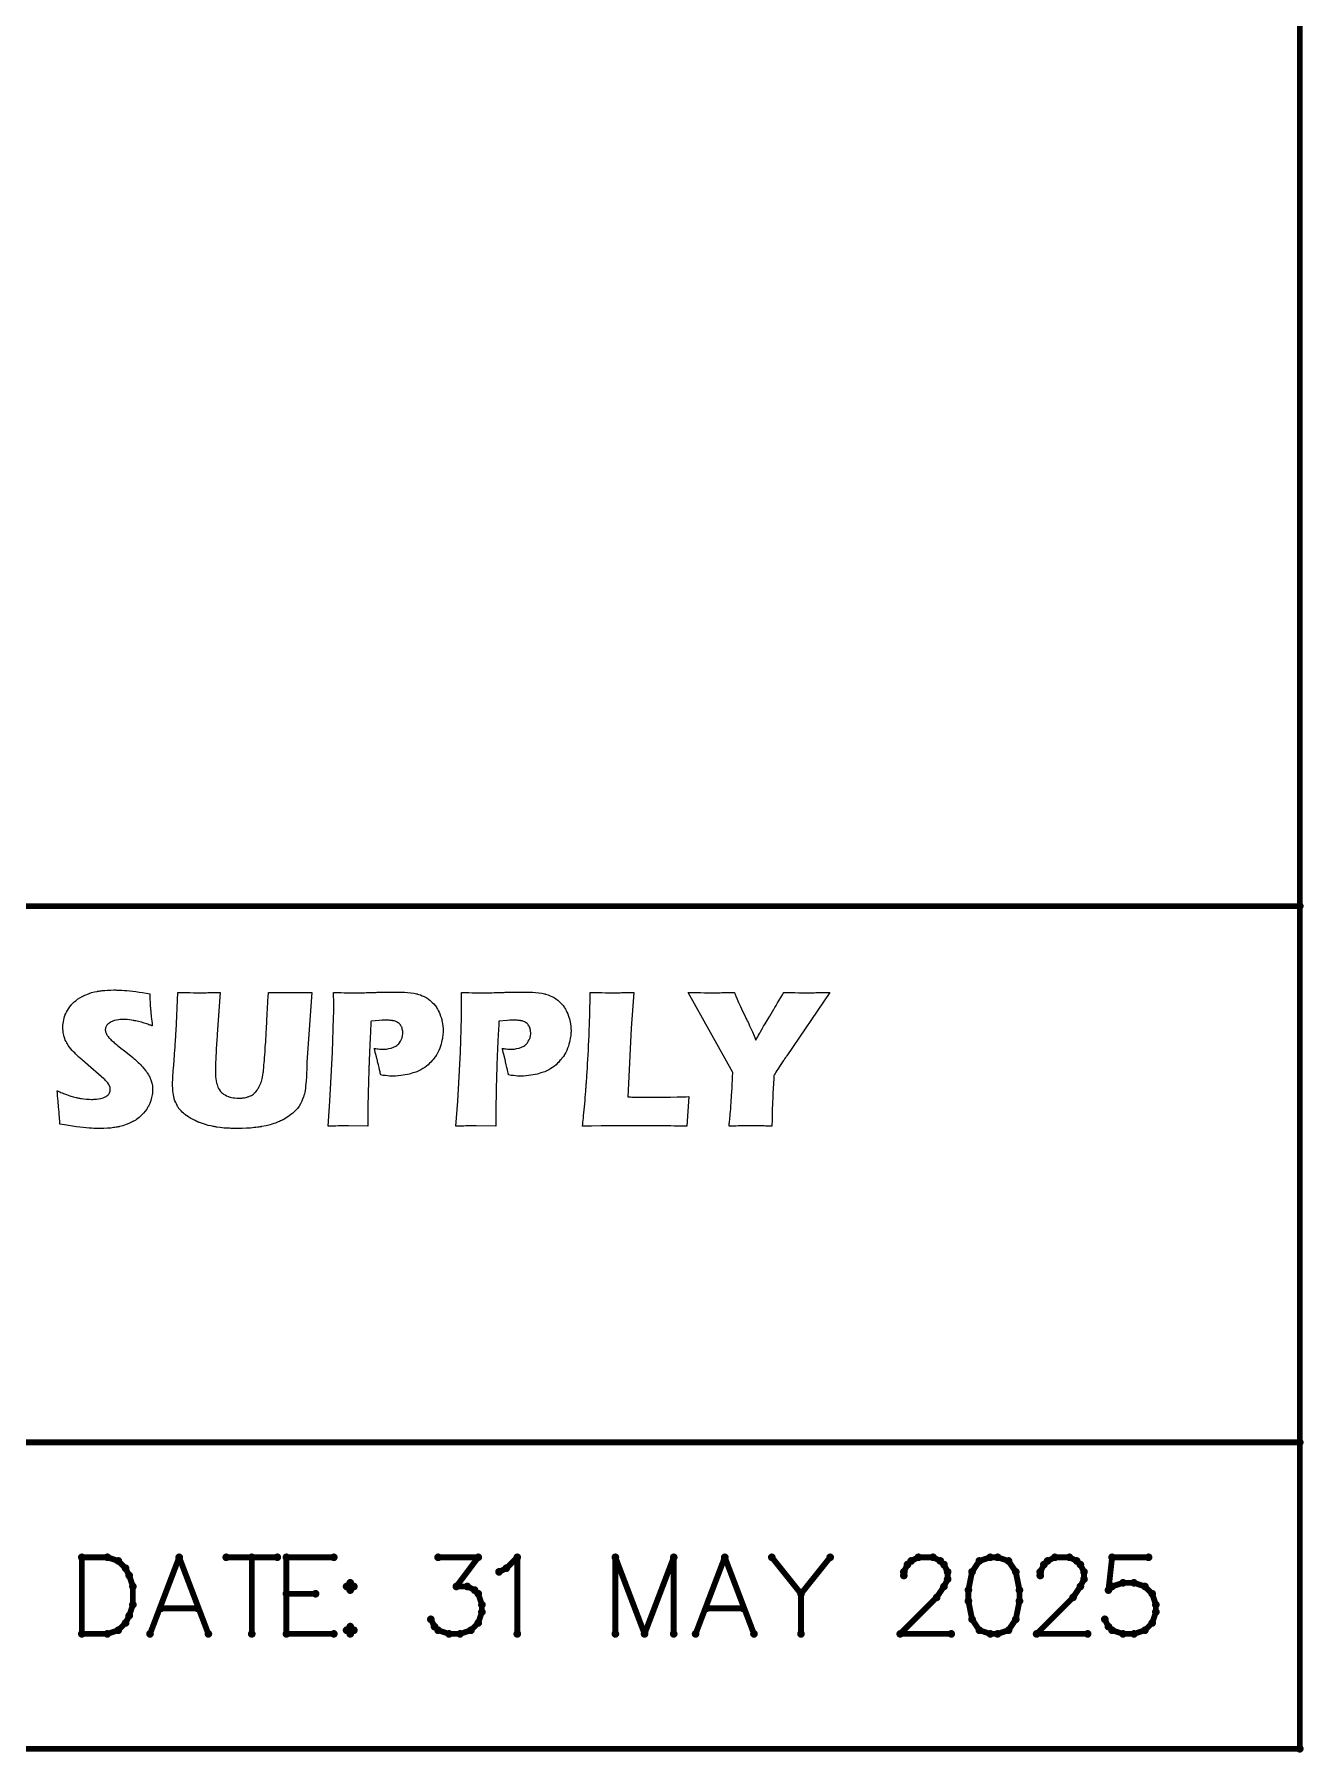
# Model space of a CAD drawing. Extents: x 0 to 200, y 0 to 200.
# Drawn here: x 183.48 to 200.05, y -0.05 to 22.38 of the extents above; entities that cross this region are included whole.
import ezdxf

# ---------------------------------------------------------------- set-up
doc = ezdxf.new("R2010")
doc.units = 0
doc.layers.get('0').update_dxf_attribs({"linetype": 'CONTINUOUS'})
doc.layers.add('gm2', color=1, linetype='CONTINUOUS')

# ---------------------------------------------------------------- blocks, each defined once
blk = doc.blocks.new('D10')
at = {"const_width": 0.05}
blk.add_lwpolyline([(-0.025, 0, 1), (0.025, 0, 1)], format="xyb", close=True, dxfattribs=at)

msp = doc.modelspace()

# ---------------------------------------------------------------- linework, layer by layer
at = {"layer": 'gm2', "color": 1, "const_width": 0.0762}
for points in [[(200.0004, 0), (200.0004, 200.0004)], [(150.0003, 11.000022), (200.0004, 11.000022)], [(200.0004, 4.000008), (150.0003, 4.000008)], [(184.100378, 2.499905), (184.100378, 1.500113)], [(184.433629, 2.499905), (184.100378, 2.499905)], [(184.576469, 2.452295), (184.433629, 2.499905)], [(184.671679, 2.357075), (184.576469, 2.452295)], [(185.371521, 2.499905), (184.99067, 1.500113)], [(185.752402, 1.500113), (185.371521, 2.499905)], [(185.985682, 2.499905), (186.652193, 2.499905)], [(186.318943, 2.499905), (186.318943, 1.500113)], [(186.771234, 2.499905), (186.771234, 1.500113)], [(186.771234, 2.499905), (187.390145, 2.499905)], [(189.275469, 2.499905), (188.751748, 2.499905)], [(188.989808, 2.119024), (189.275469, 2.499905)], [(189.642039, 2.357075), (189.78486, 2.499905)], [(189.78486, 2.499905), (189.78486, 1.500113)], [(191.065552, 1.500113), (191.065552, 2.499905)], [(191.065552, 2.499905), (191.446423, 1.500113)], [(191.446423, 1.500113), (191.827284, 2.499905)], [(191.827284, 2.499905), (191.827284, 1.500113)], [(192.112944, 1.500113), (192.493825, 2.499905)], [(192.493825, 2.499905), (192.874696, 1.500113)], [(193.488847, 2.023814), (193.107976, 2.499905)], [(193.869708, 2.499905), (193.488847, 2.023814)], [(194.87904, 2.404685), (194.92664, 2.452295)], [(194.92664, 2.452295), (195.02186, 2.499905)], [(195.02186, 2.499905), (195.21229, 2.499905)], [(195.21229, 2.499905), (195.307501, 2.452295)], [(195.307501, 2.452295), (195.355131, 2.404685)], [(195.816922, 2.452295), (195.721701, 2.309465)], [(195.959762, 2.499905), (195.816922, 2.452295)], [(196.054972, 2.499905), (195.959762, 2.499905)], [(196.197792, 2.452295), (196.054972, 2.499905)], [(196.293013, 2.309465), (196.197792, 2.452295)], [(196.659603, 2.404685), (196.707213, 2.452295)], [(196.707213, 2.452295), (196.802424, 2.499905)], [(196.802424, 2.499905), (196.992874, 2.499905)], [(196.992874, 2.499905), (197.088084, 2.452295)], [(197.088084, 2.452295), (197.135694, 2.404685)], [(197.502285, 2.071424), (197.549895, 2.499905)], [(197.549895, 2.499905), (198.025986, 2.499905)], [(184.719269, 2.261855), (184.671679, 2.357075)], [(184.7669, 2.119024), (184.719269, 2.261855)], [(189.546829, 2.309465), (189.642039, 2.357075)], [(194.83141, 2.309465), (194.87904, 2.404685)], [(194.83141, 2.261855), (194.83141, 2.309465)], [(195.355131, 2.404685), (195.402731, 2.309465)], [(195.402731, 2.214244), (195.355131, 2.119024)], [(195.402731, 2.309465), (195.402731, 2.214244)], [(195.721701, 2.309465), (195.674101, 2.071424)], [(196.340623, 2.071424), (196.293013, 2.309465)], [(196.611993, 2.309465), (196.659603, 2.404685)], [(196.611993, 2.261855), (196.611993, 2.309465)], [(197.135694, 2.404685), (197.183304, 2.309465)], [(197.183304, 2.214244), (197.135694, 2.119024)], [(197.183304, 2.309465), (197.183304, 2.214244)], [(184.7669, 1.880984), (184.7669, 2.119024)], [(187.152104, 2.023814), (186.771234, 2.023814)], [(187.604375, 2.166634), (187.556775, 2.119024)], [(187.556775, 2.119024), (187.604375, 2.071424)], [(187.652005, 2.119024), (187.604375, 2.166634)], [(187.604375, 2.071424), (187.652005, 2.119024)], [(189.132638, 2.119024), (188.989808, 2.119024)], [(189.227838, 2.071424), (189.132638, 2.119024)], [(189.275469, 2.023814), (189.227838, 2.071424)], [(189.323069, 1.880984), (189.275469, 2.023814)], [(193.488847, 2.023814), (193.488847, 1.500113)], [(195.355131, 2.119024), (195.259901, 1.976204)], [(195.674101, 2.071424), (195.674101, 1.928594)], [(196.340623, 1.928594), (196.340623, 2.071424)], [(197.135694, 2.119024), (197.040474, 1.976204)], [(197.549895, 2.119024), (197.502285, 2.071424)], [(197.692715, 2.166634), (197.549895, 2.119024)], [(197.835536, 2.166634), (197.692715, 2.166634)], [(197.978376, 2.119024), (197.835536, 2.166634)], [(198.073596, 2.023814), (197.978376, 2.119024)], [(198.121196, 1.880984), (198.073596, 2.023814)], [(184.719269, 1.738153), (184.7669, 1.880984)], [(185.13347, 1.833374), (185.609581, 1.833374)], [(189.275469, 1.642943), (189.323069, 1.785764)], [(189.323069, 1.785764), (189.323069, 1.880984)], [(192.731865, 1.833374), (192.255775, 1.833374)], [(195.259901, 1.976204), (194.78381, 1.500113)], [(195.674101, 1.928594), (195.721701, 1.690553)], [(196.293013, 1.690553), (196.340623, 1.928594)], [(197.040474, 1.976204), (196.564393, 1.500113)], [(198.073596, 1.642943), (198.121196, 1.785764)], [(198.121196, 1.785764), (198.121196, 1.880984)], [(184.433629, 1.500113), (184.576469, 1.547723)], [(184.576469, 1.547723), (184.671679, 1.642943)], [(184.671679, 1.642943), (184.719269, 1.738153)], [(187.604375, 1.595333), (187.556775, 1.547723)], [(187.556775, 1.547723), (187.604375, 1.500113)], [(187.652005, 1.547723), (187.604375, 1.595333)], [(187.604375, 1.500113), (187.652005, 1.547723)], [(188.704157, 1.595333), (188.656547, 1.690553)], [(188.751748, 1.547723), (188.704157, 1.595333)], [(188.751748, 1.547723), (188.894588, 1.500113)], [(189.037408, 1.500113), (189.180238, 1.547723)], [(189.180238, 1.547723), (189.275469, 1.642943)], [(195.721701, 1.690553), (195.816922, 1.547723)], [(195.816922, 1.547723), (195.959762, 1.500113)], [(196.054972, 1.500113), (196.197792, 1.547723)], [(196.197792, 1.547723), (196.293013, 1.690553)], [(197.502285, 1.595333), (197.454675, 1.690553)], [(197.549895, 1.547723), (197.502285, 1.595333)], [(197.549895, 1.547723), (197.692715, 1.500113)], [(197.835536, 1.500113), (197.978376, 1.547723)], [(197.978376, 1.547723), (198.073596, 1.642943)], [(184.100378, 1.500113), (184.433629, 1.500113)], [(186.771234, 1.500113), (187.390145, 1.500113)], [(188.894588, 1.500113), (189.037408, 1.500113)], [(194.78381, 1.500113), (195.450341, 1.500113)], [(195.959762, 1.500113), (196.054972, 1.500113)], [(196.564393, 1.500113), (197.230904, 1.500113)], [(197.692715, 1.500113), (197.835536, 1.500113)], [(0, 0), (200.0004, 0)]]:
    msp.add_lwpolyline(points, dxfattribs=at)
at = {"layer": 'gm2', "color": 1}
for points in [[(184.553579, 9.90355), (184.574379, 9.90355), (184.597969, 9.90216), (184.624319, 9.90077), (184.656189, 9.89939), (184.689489, 9.89661), (184.725539, 9.89245), (184.76438, 9.88829), (184.8046, 9.88413), (184.84758, 9.87858), (184.89334, 9.87165), (184.93912, 9.86333), (184.98627, 9.85501), (184.98627, 9.85362), (184.98627, 9.85085), (184.98627, 9.84669), (184.98627, 9.83975), (184.98766, 9.83282), (184.98766, 9.82311), (184.98903, 9.80092), (184.98903, 9.77596), (184.99044, 9.749609), (184.99321, 9.720479), (184.99459, 9.692749), (184.99459, 9.691359), (184.99459, 9.688589), (184.99459, 9.684429), (184.99598, 9.678879), (184.99598, 9.670559), (184.99736, 9.659459), (184.99875, 9.646979), (185.00014, 9.633109), (185.00153, 9.616469), (185.0029, 9.598439), (185.0057, 9.576249), (185.00707, 9.554059), (185.00985, 9.527709), (185.01262, 9.499979), (185.01677, 9.469469), (185.01957, 9.436179), (185.01818, 9.436179), (185.01401, 9.438949), (185.00846, 9.440339), (185.00014, 9.444499), (184.98903, 9.447279), (184.97657, 9.451439), (184.96408, 9.456979), (184.94883, 9.462529), (184.91555, 9.472239), (184.87947, 9.483329), (184.84204, 9.493039), (184.8046, 9.501359), (184.80321, 9.501359), (184.80043, 9.502749), (184.7949, 9.502749), (184.78795, 9.504139), (184.77964, 9.505519), (184.76992, 9.506909), (184.747729, 9.511069), (184.721379, 9.515229), (184.692259, 9.517999), (184.664519, 9.519389), (184.636779, 9.520779), (184.620149, 9.520779), (184.611819, 9.519389), (184.602119, 9.519389), (184.578539, 9.516619), (184.552189, 9.511069), (184.524449, 9.505519), (184.498099, 9.495819), (184.471739, 9.483329), (184.468979, 9.481949), (184.462059, 9.476399), (184.450949, 9.468079), (184.439849, 9.458369), (184.427369, 9.444499), (184.416279, 9.427859), (184.409349, 9.409829), (184.407959, 9.400119), (184.406569, 9.390419), (184.406569, 9.389029), (184.406569, 9.386249), (184.406569, 9.380709), (184.407959, 9.375159), (184.410719, 9.358519), (184.416279, 9.340489), (184.416279, 9.339099), (184.417669, 9.336329), (184.420439, 9.330779), (184.424589, 9.325229), (184.430149, 9.316909), (184.435699, 9.307199), (184.444019, 9.296109), (184.453719, 9.283629), (184.455109, 9.282239), (184.459259, 9.278079), (184.464819, 9.271149), (184.474539, 9.262829), (184.484239, 9.251729), (184.498099, 9.240638), (184.511969, 9.226768), (184.528609, 9.212898), (184.531389, 9.211508), (184.536949, 9.205968), (184.548019, 9.196258), (184.563299, 9.183778), (184.584089, 9.167128), (184.609039, 9.147718), (184.638169, 9.124138), (184.672859, 9.096408), (184.76438, 9.024288), (184.76577, 9.022898), (184.77131, 9.018738), (184.77964, 9.011808), (184.79073, 9.002098), (184.8046, 8.989618), (184.81984, 8.975748), (184.83649, 8.960488), (184.85312, 8.943848), (184.85592, 8.942468), (184.86145, 8.935528), (184.86979, 8.927208), (184.88086, 8.914728), (184.89334, 8.900858), (184.90722, 8.884218), (184.93496, 8.850928), (184.93634, 8.849548), (184.94051, 8.842608), (184.94744, 8.834288), (184.95436, 8.823198), (184.9627, 8.810718), (184.9724, 8.795458), (184.98072, 8.781588), (184.98766, 8.766338), (184.98903, 8.764948), (184.99044, 8.759398), (184.99459, 8.752468), (184.99875, 8.742757), (185.0029, 8.730277), (185.00707, 8.717797), (185.01538, 8.688667), (185.01538, 8.687287), (185.01677, 8.681737), (185.01818, 8.673417), (185.02094, 8.663707), (185.02233, 8.651227), (185.02372, 8.637357), (185.0251, 8.605457), (185.0251, 8.604077), (185.0251, 8.599917), (185.0251, 8.594367), (185.02372, 8.586047), (185.02372, 8.574947), (185.02233, 8.563857), (185.02094, 8.549987), (185.01818, 8.534727), (185.01123, 8.501447), (185.00153, 8.464007), (184.98766, 8.425167), (184.96962, 8.386337), (184.96962, 8.384957), (184.96686, 8.382177), (184.96408, 8.376637), (184.95992, 8.369697), (184.95436, 8.359987), (184.94744, 8.350287), (184.92942, 8.325317), (184.90722, 8.298967), (184.87947, 8.269847), (184.84897, 8.240716), (184.81292, 8.214366), (184.81153, 8.212986), (184.80877, 8.211596), (184.80321, 8.207436), (184.7949, 8.203276), (184.78656, 8.197726), (184.77547, 8.192186), (184.7616, 8.185246), (184.747729, 8.178316), (184.732489, 8.169996), (184.715839, 8.163056), (184.678389, 8.147806), (184.636779, 8.132546), (184.592409, 8.121456), (184.591019, 8.121456), (184.586859, 8.120066), (184.579929, 8.118676), (184.571609, 8.117296), (184.560499, 8.115906), (184.546629, 8.113136), (184.532759, 8.110356), (184.514739, 8.108976), (184.496719, 8.106196), (184.477299, 8.103426), (184.434309, 8.099266), (184.387169, 8.096486), (184.337219, 8.095106), (184.316429, 8.095106), (184.299789, 8.096486), (184.280369, 8.096486), (184.255409, 8.097876), (184.226278, 8.100646), (184.194388, 8.102036), (184.158328, 8.106196), (184.119498, 8.110356), (184.076498, 8.114516), (184.029348, 8.120066), (183.979428, 8.126996), (183.928098, 8.135326), (183.872638, 8.143646), (183.814398, 8.154736), (183.814398, 8.156126), (183.814398, 8.157506), (183.814398, 8.161666), (183.813008, 8.167216), (183.813008, 8.181086), (183.811618, 8.200506), (183.810228, 8.222696), (183.807448, 8.249046), (183.806058, 8.279557), (183.803298, 8.311447), (183.800528, 8.344737), (183.797748, 8.380797), (183.792188, 8.452907), (183.788038, 8.488967), (183.783878, 8.525027), (183.781118, 8.558307), (183.776948, 8.590207), (183.778318, 8.588817), (183.783878, 8.587427), (183.790818, 8.584657), (183.800528, 8.579107), (183.813008, 8.574947), (183.828268, 8.568017), (183.844898, 8.561077), (183.862928, 8.554147), (183.901748, 8.540277), (183.944748, 8.525027), (183.987748, 8.511157), (184.030728, 8.500057), (184.032118, 8.500057), (184.036288, 8.498677), (184.041828, 8.497287), (184.050138, 8.495897), (184.059858, 8.494517), (184.070958, 8.493127), (184.083438, 8.490357), (184.097308, 8.488967), (184.127828, 8.483417), (184.161108, 8.480647), (184.194388, 8.477867), (184.227658, 8.476487), (184.245698, 8.476487), (184.255409, 8.477867), (184.266499, 8.477867), (184.291459, 8.480647), (184.319199, 8.484807), (184.349699, 8.490357), (184.378829, 8.497287), (184.405189, 8.508377), (184.406569, 8.508377), (184.407959, 8.509767), (184.416279, 8.515317), (184.425979, 8.522247), (184.438469, 8.533347), (184.450949, 8.547217), (184.462059, 8.563857), (184.468979, 8.583267), (184.470369, 8.594367), (184.471739, 8.605457), (184.471739, 8.606847), (184.471739, 8.609617), (184.471739, 8.613777), (184.470369, 8.619327), (184.468979, 8.631807), (184.464819, 8.647067), (184.464819, 8.648457), (184.463429, 8.651227), (184.462059, 8.653997), (184.459259, 8.659547), (184.450949, 8.673417), (184.439849, 8.691447), (184.438469, 8.692827), (184.437079, 8.695607), (184.432929, 8.701157), (184.427369, 8.708087), (184.419059, 8.715017), (184.410719, 8.724727), (184.401019, 8.734437), (184.388539, 8.745527), (184.148618, 8.954948), (184.147238, 8.956328), (184.144458, 8.957718), (184.140288, 8.961878), (184.134748, 8.967428), (184.119498, 8.979908), (184.102848, 8.995168), (184.082048, 9.011808), (184.062638, 9.029838), (184.045988, 9.045088), (184.030728, 9.058958), (184.029348, 9.060348), (184.027958, 9.061728), (184.019638, 9.070058), (184.007158, 9.082538), (183.991918, 9.099178), (183.975248, 9.117208), (183.957228, 9.138008), (183.939208, 9.158808), (183.923948, 9.179618), (183.922568, 9.182388), (183.918398, 9.189318), (183.911468, 9.200418), (183.903158, 9.215668), (183.894818, 9.232318), (183.885118, 9.251729), (183.876798, 9.272529), (183.869878, 9.294719), (183.869878, 9.297499), (183.867078, 9.304429), (183.864318, 9.316909), (183.861548, 9.332169), (183.858768, 9.350199), (183.856008, 9.370999), (183.854598, 9.394579), (183.853208, 9.418149), (183.853208, 9.419539), (183.853208, 9.422309), (183.853208, 9.426469), (183.853208, 9.432019), (183.854598, 9.447279), (183.856008, 9.466689), (183.860158, 9.488879), (183.864318, 9.515229), (183.871248, 9.542969), (183.879568, 9.570699), (183.879568, 9.572089), (183.880948, 9.573479), (183.882338, 9.577639), (183.885118, 9.583189), (183.890668, 9.598439), (183.900378, 9.616469), (183.911468, 9.637269), (183.925338, 9.660849), (183.941968, 9.685809), (183.961398, 9.709389), (183.961398, 9.710779), (183.964178, 9.712159), (183.971098, 9.720479), (183.983588, 9.732959), (184.000228, 9.748219), (184.021028, 9.76486), (184.045988, 9.78428), (184.075118, 9.80369), (184.107008, 9.82172), (184.108398, 9.82172), (184.111178, 9.8245), (184.116718, 9.82588), (184.123658, 9.83004), (184.131978, 9.8342), (184.141698, 9.83836), (184.152768, 9.84253), (184.165258, 9.84807), (184.194388, 9.85917), (184.227658, 9.87026), (184.263739, 9.87997), (184.301169, 9.8869), (184.302559, 9.8869), (184.305329, 9.88829), (184.310889, 9.88829), (184.319199, 9.88968), (184.328909, 9.89106), (184.339999, 9.89245), (184.352499, 9.89384), (184.367739, 9.89661), (184.399649, 9.89939), (184.435699, 9.90216), (184.474539, 9.90355), (184.516129, 9.90493), (184.538319, 9.90493), (184.553579, 9.90355)], [(187.038794, 8.964658), (187.038794, 8.963268), (187.038794, 8.960488), (187.038794, 8.954948), (187.038794, 8.949398), (187.037404, 8.935528), (187.037404, 8.921658), (187.037404, 8.920278), (187.037404, 8.918888), (187.037404, 8.914728), (187.037404, 8.910568), (187.037404, 8.896698), (187.036014, 8.878668), (187.036014, 8.856478), (187.034634, 8.831518), (187.033254, 8.805168), (187.031864, 8.776048), (187.027704, 8.713637), (187.022144, 8.652617), (187.019384, 8.622107), (187.015224, 8.594367), (187.011074, 8.569407), (187.005514, 8.547217), (187.005514, 8.545827), (187.004124, 8.543057), (187.002744, 8.536117), (186.999964, 8.529187), (186.997204, 8.519477), (186.993034, 8.508377), (186.983334, 8.482037), (186.970844, 8.452907), (186.955594, 8.421007), (186.936184, 8.389117), (186.913974, 8.357217), (186.912594, 8.355827), (186.911214, 8.353057), (186.907054, 8.348897), (186.901494, 8.343347), (186.895954, 8.336417), (186.887624, 8.328097), (186.877924, 8.319767), (186.866834, 8.308677), (186.854344, 8.297587), (186.840474, 8.286487), (186.825214, 8.274007), (186.808584, 8.261527), (186.790554, 8.249046), (186.769754, 8.236556), (186.748943, 8.224076), (186.726763, 8.211596), (186.725383, 8.211596), (186.721213, 8.208826), (186.714273, 8.206046), (186.705953, 8.201886), (186.693473, 8.196346), (186.679603, 8.189406), (186.664363, 8.183856), (186.646323, 8.176926), (186.626903, 8.168606), (186.606103, 8.161666), (186.582523, 8.154736), (186.558953, 8.146416), (186.506243, 8.132546), (186.449393, 8.121456), (186.448003, 8.121456), (186.442453, 8.120066), (186.434133, 8.118676), (186.423043, 8.117296), (186.409173, 8.115906), (186.392543, 8.113136), (186.373113, 8.110356), (186.352313, 8.108976), (186.328723, 8.106196), (186.303783, 8.103426), (186.278813, 8.100646), (186.251073, 8.099266), (186.194202, 8.096486), (186.134572, 8.095106), (186.097132, 8.095106), (186.081872, 8.096486), (186.065242, 8.096486), (186.047202, 8.097876), (186.026402, 8.099266), (186.004222, 8.100646), (185.958452, 8.103426), (185.908532, 8.108976), (185.858592, 8.115906), (185.857212, 8.115906), (185.853052, 8.117296), (185.846102, 8.118676), (185.837792, 8.120066), (185.826692, 8.121456), (185.814212, 8.124226), (185.800342, 8.126996), (185.785082, 8.131156), (185.750422, 8.138096), (185.712991, 8.149186), (185.674141, 8.160286), (185.636711, 8.174156), (185.635301, 8.174156), (185.632541, 8.175536), (185.626991, 8.178316), (185.620061, 8.181086), (185.611741, 8.185246), (185.602021, 8.189406), (185.578451, 8.200506), (185.552101, 8.212986), (185.524371, 8.229626), (185.495241, 8.246266), (185.466111, 8.265687), (185.464731, 8.265687), (185.463341, 8.268457), (185.455021, 8.274007), (185.442541, 8.283717), (185.428671, 8.296197), (185.412041, 8.311447), (185.395391, 8.328097), (185.378761, 8.346117), (185.363481, 8.364147), (185.362091, 8.366927), (185.357941, 8.373857), (185.351021, 8.383567), (185.344071, 8.398817), (185.334371, 8.416847), (185.326051, 8.436267), (185.316331, 8.459847), (185.308021, 8.484807), (185.308021, 8.486197), (185.306631, 8.488967), (185.306631, 8.493127), (185.305241, 8.498677), (185.302461, 8.505607), (185.301071, 8.515317), (185.296921, 8.536117), (185.292761, 8.561077), (185.290001, 8.590207), (185.287221, 8.622107), (185.285831, 8.655387), (185.285831, 8.656777), (185.285831, 8.660937), (185.285831, 8.667867), (185.285831, 8.678967), (185.285831, 8.691447), (185.285831, 8.706697), (185.287221, 8.726117), (185.287221, 8.746917), (185.287221, 8.748307), (185.287221, 8.749697), (185.287221, 8.753858), (185.287221, 8.758018), (185.288591, 8.764948), (185.288591, 8.773268), (185.288591, 8.781588), (185.290001, 8.792688), (185.291391, 8.817648), (185.294151, 8.848158), (185.296921, 8.884218), (185.299701, 8.925818), (185.316331, 9.129688), (185.316331, 9.131078), (185.316331, 9.133848), (185.316331, 9.138008), (185.317741, 9.144938), (185.317741, 9.153268), (185.319111, 9.162968), (185.319111, 9.175458), (185.320501, 9.189318), (185.320501, 9.205968), (185.321891, 9.222608), (185.323281, 9.242018), (185.324671, 9.264209), (185.326051, 9.286399), (185.327431, 9.311369), (185.328821, 9.337719), (185.330201, 9.366839), (185.353781, 9.87165), (185.402321, 9.87165), (185.420351, 9.87026), (185.509111, 9.87026), (185.556261, 9.86888), (185.725451, 9.86888), (185.746271, 9.87026), (185.846102, 9.87026), (185.876622, 9.87165), (185.907122, 9.87165), (185.868312, 9.328009), (185.868312, 9.326619), (185.868312, 9.321069), (185.866922, 9.312749), (185.866922, 9.301659), (185.865532, 9.287789), (185.864142, 9.272529), (185.862752, 9.254499), (185.861362, 9.233698), (185.859972, 9.212898), (185.858592, 9.189318), (185.855822, 9.140778), (185.853052, 9.090858), (185.850272, 9.039538), (185.850272, 9.038158), (185.850272, 9.033998), (185.850272, 9.027058), (185.848902, 9.017358), (185.848902, 9.007648), (185.848902, 8.995168), (185.847512, 8.966038), (185.846102, 8.935528), (185.846102, 8.905018), (185.844732, 8.877278), (185.844732, 8.866188), (185.844732, 8.855088), (185.844732, 8.853708), (185.844732, 8.850928), (185.844732, 8.845388), (185.844732, 8.838448), (185.844732, 8.830128), (185.846102, 8.820418), (185.846102, 8.798228), (185.847512, 8.773268), (185.850272, 8.745527), (185.854432, 8.719177), (185.858592, 8.692827), (185.858592, 8.691447), (185.859972, 8.690057), (185.861362, 8.681737), (185.865532, 8.669257), (185.869692, 8.653997), (185.876622, 8.637357), (185.886332, 8.617947), (185.897432, 8.599917), (185.909922, 8.581887), (185.911292, 8.580497), (185.916842, 8.574947), (185.925162, 8.566627), (185.936252, 8.556917), (185.951512, 8.545827), (185.969552, 8.534727), (185.988962, 8.523637), (186.012532, 8.513927), (186.013922, 8.513927), (186.015312, 8.512547), (186.023622, 8.511157), (186.037492, 8.506997), (186.054142, 8.502837), (186.074942, 8.498677), (186.098512, 8.495897), (186.123482, 8.493127), (186.149832, 8.491737), (186.160922, 8.491737), (186.172022, 8.493127), (186.187272, 8.494517), (186.203922, 8.495897), (186.223332, 8.498677), (186.244142, 8.502837), (186.263553, 8.508377), (186.264943, 8.508377), (186.270503, 8.511157), (186.278813, 8.513927), (186.289913, 8.518087), (186.301003, 8.523637), (186.313483, 8.529187), (186.339833, 8.545827), (186.341213, 8.547217), (186.345373, 8.549987), (186.349543, 8.554147), (186.356463, 8.561077), (186.364803, 8.568017), (186.373113, 8.577727), (186.389743, 8.598527), (186.391153, 8.599917), (186.393913, 8.605457), (186.399463, 8.613777), (186.406413, 8.623487), (186.413333, 8.637357), (186.421653, 8.652617), (186.429973, 8.670647), (186.436913, 8.690057), (186.438303, 8.692827), (186.441073, 8.699767), (186.443843, 8.710857), (186.449393, 8.726117), (186.453563, 8.745527), (186.459093, 8.769108), (186.464633, 8.795458), (186.468803, 8.824578), (186.468803, 8.825968), (186.468803, 8.828748), (186.470193, 8.834288), (186.471583, 8.842608), (186.471583, 8.852318), (186.472973, 8.866188), (186.474353, 8.882828), (186.477123, 8.903628), (186.478503, 8.927208), (186.481283, 8.953558), (186.484063, 8.985458), (186.486843, 9.020128), (186.489613, 9.058958), (186.492373, 9.103338), (186.495153, 9.151878), (186.499323, 9.204578), (186.499323, 9.205968), (186.499323, 9.207348), (186.500713, 9.215668), (186.500713, 9.229538), (186.502093, 9.247568), (186.503473, 9.269759), (186.504863, 9.296109), (186.506243, 9.325229), (186.509023, 9.357129), (186.510413, 9.391799), (186.513193, 9.429249), (186.514583, 9.466689), (186.517343, 9.506909), (186.521503, 9.587349), (186.524283, 9.667779), (186.524283, 9.670559), (186.524283, 9.676099), (186.525653, 9.687199), (186.525653, 9.699679), (186.527063, 9.714939), (186.527063, 9.732959), (186.529823, 9.77041), (186.531213, 9.80785), (186.532603, 9.8245), (186.533993, 9.83975), (186.535373, 9.85223), (186.536763, 9.86333), (186.538153, 9.86888), (186.539523, 9.87165), (187.102594, 9.87165), (187.038794, 8.964658)], [(188.274467, 9.8772), (188.292507, 9.8772), (188.311917, 9.87581), (188.353527, 9.87304), (188.396507, 9.86888), (188.435347, 9.86333), (188.453377, 9.86055), (188.470017, 9.85639), (188.471397, 9.85639), (188.474177, 9.85501), (188.478347, 9.85362), (188.483887, 9.85223), (188.500527, 9.84669), (188.519957, 9.83975), (188.543527, 9.83004), (188.568497, 9.81895), (188.594847, 9.80508), (188.619797, 9.78844), (188.621177, 9.78844), (188.622567, 9.78705), (188.630897, 9.78012), (188.643387, 9.77041), (188.658627, 9.75793), (188.675277, 9.741289), (188.694687, 9.723259), (188.712717, 9.702449), (188.729347, 9.678879), (188.730757, 9.676099), (188.736297, 9.667779), (188.744627, 9.655299), (188.754328, 9.637269), (188.764038, 9.616469), (188.775128, 9.592889), (188.784828, 9.565159), (188.794538, 9.536029), (188.794538, 9.534649), (188.795928, 9.531869), (188.797318, 9.527709), (188.798698, 9.522169), (188.800088, 9.515229), (188.801478, 9.506909), (188.805648, 9.486109), (188.809798, 9.461139), (188.813958, 9.434789), (188.815348, 9.404279), (188.816728, 9.373769), (188.816728, 9.372389), (188.816728, 9.366839), (188.816728, 9.357129), (188.815348, 9.344649), (188.813958, 9.329389), (188.812568, 9.312749), (188.809798, 9.291949), (188.807038, 9.271149), (188.801478, 9.247568), (188.795928, 9.222608), (188.790368, 9.196258), (188.782058, 9.169908), (188.772348, 9.143558), (188.761258, 9.115818), (188.748777, 9.088078), (188.733517, 9.061728), (188.732147, 9.060348), (188.729347, 9.056188), (188.725197, 9.047868), (188.718277, 9.038158), (188.709937, 9.027058), (188.698847, 9.013188), (188.686367, 8.997938), (188.672497, 8.982678), (188.657257, 8.964658), (188.639217, 8.948008), (188.621177, 8.929978), (188.598997, 8.911958), (188.576807, 8.895308), (188.553237, 8.878668), (188.526877, 8.863418), (188.499137, 8.849548), (188.497757, 8.848158), (188.492217, 8.846768), (188.483887, 8.842608), (188.472807, 8.838448), (188.458937, 8.832908), (188.442287, 8.827358), (188.422867, 8.821808), (188.400677, 8.814878), (188.377097, 8.807938), (188.350767, 8.802398), (188.323027, 8.796848), (188.293877, 8.791298), (188.263377, 8.787138), (188.230096, 8.782978), (188.196816, 8.781588), (188.162136, 8.780208), (188.149656, 8.780208), (188.135786, 8.781588), (188.116376, 8.781588), (188.092796, 8.784368), (188.065076, 8.787138), (188.035926, 8.789908), (188.002646, 8.795458), (188.002646, 8.798228), (187.999876, 8.806558), (187.997106, 8.820418), (187.992946, 8.838448), (187.987386, 8.863418), (187.980466, 8.892538), (187.972146, 8.928598), (187.962446, 8.968818), (187.962446, 8.970198), (187.961036, 8.974358), (187.959666, 8.979908), (187.958276, 8.988228), (187.955496, 8.997938), (187.952726, 9.009028), (187.947166, 9.033998), (187.938856, 9.061728), (187.931926, 9.090858), (187.924996, 9.118588), (187.920836, 9.131078), (187.918056, 9.142168), (187.920836, 9.142168), (187.927756, 9.140778), (187.938856, 9.139398), (187.954116, 9.136618), (187.970756, 9.135238), (187.990186, 9.132458), (188.012366, 9.131078), (188.047036, 9.131078), (188.055356, 9.132458), (188.066446, 9.132458), (188.078926, 9.133848), (188.106666, 9.139398), (188.138556, 9.146328), (188.170466, 9.157428), (188.200986, 9.172678), (188.214836, 9.180998), (188.227316, 9.192098), (188.228706, 9.193478), (188.230096, 9.194868), (188.237026, 9.203188), (188.248136, 9.217058), (188.259207, 9.235088), (188.270317, 9.255889), (188.281417, 9.282239), (188.288337, 9.311369), (188.291117, 9.326619), (188.291117, 9.343259), (188.291117, 9.344649), (188.291117, 9.350199), (188.289727, 9.358519), (188.289727, 9.369609), (188.286957, 9.380709), (188.284187, 9.393189), (188.281417, 9.407059), (188.275877, 9.419539), (188.275877, 9.420929), (188.273087, 9.425089), (188.270317, 9.432019), (188.264767, 9.438949), (188.259207, 9.448659), (188.250897, 9.456979), (188.242576, 9.466689), (188.231486, 9.475009), (188.230096, 9.476399), (188.225936, 9.479169), (188.220396, 9.481949), (188.212066, 9.487489), (188.200986, 9.491649), (188.189876, 9.497199), (188.177396, 9.501359), (188.163526, 9.504139), (188.162136, 9.504139), (188.156596, 9.505519), (188.149656, 9.506909), (188.138556, 9.508299), (188.126096, 9.508299), (188.112226, 9.509679), (188.095576, 9.511069), (188.035926, 9.511069), (188.019296, 9.509679), (187.983236, 9.508299), (187.876456, 9.499979), (187.876456, 9.497199), (187.875066, 9.488879), (187.875066, 9.475009), (187.873686, 9.456979), (187.872296, 9.433409), (187.870906, 9.405669), (187.868126, 9.373769), (187.866736, 9.339099), (187.863966, 9.300269), (187.862586, 9.257279), (187.859816, 9.212898), (187.858426, 9.164358), (187.855646, 9.114428), (187.854276, 9.061728), (187.851476, 9.007648), (187.850106, 8.952168), (187.850106, 8.950788), (187.850106, 8.946628), (187.850106, 8.938308), (187.850106, 8.928598), (187.848716, 8.916118), (187.848716, 8.900858), (187.848716, 8.884218), (187.847326, 8.864798), (187.847326, 8.843998), (187.845946, 8.821808), (187.845946, 8.798228), (187.844556, 8.773268), (187.843166, 8.719177), (187.841776, 8.663707), (187.840406, 8.606847), (187.838996, 8.549987), (187.837606, 8.494517), (187.836236, 8.443197), (187.836236, 8.418237), (187.834846, 8.394657), (187.834846, 8.373857), (187.834846, 8.353057), (187.833456, 8.335027), (187.833456, 8.318387), (187.833456, 8.304517), (187.833456, 8.293417), (187.833456, 8.128386), (187.579655, 8.129776), (187.445135, 8.129776), (187.417395, 8.128386), (187.314785, 8.128386), (187.339745, 8.454297), (187.373025, 9.093628), (187.386895, 9.545739), (187.386895, 9.547129), (187.386895, 9.548509), (187.386895, 9.552679), (187.386895, 9.558219), (187.386895, 9.572089), (187.388285, 9.591509), (187.388285, 9.613699), (187.388285, 9.637269), (187.388285, 9.663619), (187.388285, 9.691359), (187.388285, 9.694129), (187.388285, 9.702449), (187.388285, 9.707999), (187.388285, 9.714939), (187.388285, 9.724639), (187.388285, 9.734349), (187.388285, 9.745449), (187.388285, 9.75931), (187.388285, 9.77457), (187.388285, 9.78983), (187.386895, 9.80785), (187.386895, 9.82727), (187.386895, 9.84946), (187.386895, 9.87165), (187.414635, 9.87165), (187.428505, 9.87026), (187.483975, 9.87026), (187.526975, 9.86888), (187.571345, 9.86888), (187.615735, 9.86749), (187.711415, 9.86749), (187.728055, 9.86888), (187.789076, 9.86888), (187.812666, 9.87026), (187.837606, 9.87026), (187.865346, 9.87165), (187.895866, 9.87165), (187.926366, 9.87304), (187.943016, 9.87304), (187.955496, 9.87442), (187.987386, 9.87442), (188.006816, 9.87581), (188.027616, 9.87581), (188.073386, 9.8772), (188.121926, 9.8772), (188.170466, 9.87858), (188.259207, 9.87858), (188.274467, 9.8772)], [(189.94423, 9.8772), (189.96226, 9.8772), (189.98167, 9.87581), (190.02328, 9.87304), (190.06628, 9.86888), (190.10512, 9.86333), (190.12314, 9.86055), (190.13978, 9.85639), (190.14117, 9.85639), (190.14393, 9.85501), (190.1481, 9.85362), (190.15365, 9.85223), (190.17029, 9.84669), (190.1897, 9.83975), (190.21329, 9.83004), (190.23823, 9.81895), (190.264591, 9.80508), (190.289561, 9.78844), (190.290941, 9.78844), (190.292331, 9.78705), (190.300641, 9.78012), (190.313121, 9.77041), (190.328381, 9.75793), (190.345031, 9.741289), (190.364451, 9.723259), (190.382481, 9.702449), (190.399121, 9.678879), (190.400501, 9.676099), (190.406051, 9.667779), (190.414371, 9.655299), (190.424091, 9.637269), (190.433791, 9.616469), (190.444881, 9.592889), (190.454591, 9.565159), (190.464291, 9.536029), (190.464291, 9.534649), (190.465701, 9.531869), (190.467071, 9.527709), (190.468461, 9.522169), (190.469851, 9.515229), (190.471241, 9.506909), (190.475391, 9.486109), (190.479551, 9.461139), (190.483721, 9.434789), (190.485111, 9.404279), (190.486491, 9.373769), (190.486491, 9.372389), (190.486491, 9.366839), (190.486491, 9.357129), (190.485111, 9.344649), (190.483721, 9.329389), (190.482331, 9.312749), (190.479551, 9.291949), (190.476771, 9.271149), (190.471241, 9.247568), (190.465701, 9.222608), (190.460141, 9.196258), (190.451831, 9.169908), (190.442111, 9.143558), (190.431011, 9.115818), (190.418531, 9.088078), (190.403271, 9.061728), (190.401881, 9.060348), (190.399121, 9.056188), (190.394961, 9.047868), (190.388011, 9.038158), (190.379701, 9.027058), (190.368611, 9.013188), (190.356121, 8.997938), (190.342251, 8.982678), (190.326991, 8.964658), (190.308971, 8.948008), (190.290941, 8.929978), (190.268751, 8.911958), (190.24657, 8.895308), (190.22299, 8.878668), (190.19664, 8.863418), (190.1689, 8.849548), (190.16752, 8.848158), (190.16197, 8.846768), (190.15365, 8.842608), (190.14255, 8.838448), (190.12868, 8.832908), (190.11204, 8.827358), (190.09263, 8.821808), (190.07043, 8.814878), (190.04686, 8.807938), (190.02051, 8.802398), (189.99277, 8.796848), (189.96365, 8.791298), (189.93313, 8.787138), (189.89986, 8.782978), (189.86658, 8.781588), (189.83189, 8.780208), (189.81943, 8.780208), (189.80556, 8.781588), (189.78613, 8.781588), (189.76256, 8.784368), (189.734819, 8.787138), (189.705699, 8.789908), (189.672409, 8.795458), (189.672409, 8.798228), (189.669649, 8.806558), (189.666869, 8.820418), (189.662699, 8.838448), (189.657159, 8.863418), (189.650219, 8.892538), (189.641909, 8.928598), (189.632199, 8.968818), (189.632199, 8.970198), (189.630809, 8.974358), (189.629419, 8.979908), (189.628039, 8.988228), (189.625259, 8.997938), (189.622499, 9.009028), (189.616939, 9.033998), (189.608629, 9.061728), (189.601679, 9.090858), (189.594759, 9.118588), (189.590589, 9.131078), (189.587809, 9.142168), (189.590589, 9.142168), (189.597519, 9.140778), (189.608629, 9.139398), (189.623869, 9.136618), (189.640519, 9.135238), (189.659929, 9.132458), (189.682129, 9.131078), (189.716799, 9.131078), (189.725109, 9.132458), (189.736199, 9.132458), (189.748689, 9.133848), (189.77643, 9.139398), (189.80832, 9.146328), (189.84022, 9.157428), (189.87073, 9.172678), (189.8846, 9.180998), (189.89708, 9.192098), (189.89847, 9.193478), (189.89986, 9.194868), (189.90678, 9.203188), (189.91788, 9.217058), (189.92898, 9.235088), (189.94008, 9.255889), (189.95117, 9.282239), (189.9581, 9.311369), (189.96087, 9.326619), (189.96087, 9.343259), (189.96087, 9.344649), (189.96087, 9.350199), (189.95949, 9.358519), (189.95949, 9.369609), (189.95672, 9.380709), (189.95395, 9.393189), (189.95117, 9.407059), (189.94562, 9.419539), (189.94562, 9.420929), (189.94285, 9.425089), (189.94008, 9.432019), (189.93452, 9.438949), (189.92898, 9.448659), (189.92065, 9.456979), (189.91234, 9.466689), (189.90124, 9.475009), (189.89986, 9.476399), (189.89569, 9.479169), (189.89015, 9.481949), (189.88183, 9.487489), (189.87073, 9.491649), (189.85963, 9.497199), (189.84717, 9.501359), (189.8333, 9.504139), (189.83189, 9.504139), (189.82635, 9.505519), (189.81943, 9.506909), (189.80832, 9.508299), (189.79584, 9.508299), (189.78197, 9.509679), (189.76533, 9.511069), (189.705699, 9.511069), (189.689049, 9.509679), (189.652999, 9.508299), (189.546219, 9.499979), (189.546219, 9.497199), (189.544809, 9.488879), (189.544809, 9.475009), (189.543439, 9.456979), (189.542049, 9.433409), (189.540659, 9.405669), (189.537889, 9.373769), (189.536499, 9.339099), (189.533739, 9.300269), (189.532349, 9.257279), (189.529569, 9.212898), (189.528179, 9.164358), (189.525399, 9.114428), (189.524019, 9.061728), (189.521249, 9.007648), (189.519869, 8.952168), (189.519869, 8.950788), (189.519869, 8.946628), (189.519869, 8.938308), (189.519869, 8.928598), (189.518479, 8.916118), (189.518479, 8.900858), (189.518479, 8.884218), (189.517089, 8.864798), (189.517089, 8.843998), (189.515699, 8.821808), (189.515699, 8.798228), (189.514309, 8.773268), (189.512919, 8.719177), (189.511529, 8.663707), (189.510149, 8.606847), (189.508769, 8.549987), (189.507379, 8.494517), (189.505999, 8.443197), (189.505999, 8.418237), (189.504609, 8.394657), (189.504609, 8.373857), (189.504609, 8.353057), (189.503219, 8.335027), (189.503219, 8.318387), (189.503219, 8.304517), (189.503219, 8.293417), (189.503219, 8.128386), (189.249428, 8.129776), (189.114898, 8.129776), (189.087168, 8.128386), (188.984538, 8.128386), (189.009498, 8.454297), (189.042778, 9.093628), (189.056648, 9.545739), (189.056648, 9.547129), (189.056648, 9.548509), (189.056648, 9.552679), (189.056648, 9.558219), (189.056648, 9.572089), (189.058038, 9.591509), (189.058038, 9.613699), (189.058038, 9.637269), (189.058038, 9.663619), (189.058038, 9.691359), (189.058038, 9.694129), (189.058038, 9.702449), (189.058038, 9.707999), (189.058038, 9.714939), (189.058038, 9.724639), (189.058038, 9.734349), (189.058038, 9.745449), (189.058038, 9.75931), (189.058038, 9.77457), (189.058038, 9.78983), (189.056648, 9.80785), (189.056648, 9.82727), (189.056648, 9.84946), (189.056648, 9.87165), (189.084388, 9.87165), (189.098268, 9.87026), (189.153748, 9.87026), (189.196728, 9.86888), (189.241098, 9.86888), (189.285489, 9.86749), (189.381179, 9.86749), (189.397829, 9.86888), (189.458849, 9.86888), (189.482419, 9.87026), (189.507379, 9.87026), (189.535119, 9.87165), (189.565629, 9.87165), (189.596139, 9.87304), (189.612779, 9.87304), (189.625259, 9.87442), (189.657159, 9.87442), (189.676569, 9.87581), (189.697389, 9.87581), (189.743149, 9.8772), (189.79169, 9.8772), (189.84022, 9.87858), (189.92898, 9.87858), (189.94423, 9.8772)], [(191.272833, 9.408439), (191.235382, 8.685897), (191.229832, 8.508377), (191.264513, 8.508377), (191.282533, 8.506997), (191.347723, 8.506997), (191.396253, 8.505607), (191.443403, 8.505607), (191.464223, 8.504217), (191.630633, 8.504217), (191.666693, 8.505607), (191.787344, 8.505607), (191.871954, 8.508377), (191.913564, 8.508377), (191.952384, 8.509767), (191.989824, 8.511157), (192.024494, 8.512547), (191.996764, 8.128386), (191.834504, 8.128386), (191.790114, 8.129776), (190.878972, 8.129776), (190.755542, 8.128386), (190.636271, 8.128386), (190.636271, 8.129776), (190.636271, 8.132546), (190.637651, 8.136706), (190.637651, 8.142256), (190.639041, 8.149186), (190.639041, 8.157506), (190.641811, 8.178316), (190.644591, 8.204666), (190.647351, 8.233786), (190.650151, 8.267067), (190.654301, 8.303127), (190.657071, 8.340577), (190.661221, 8.380797), (190.669551, 8.462617), (190.672331, 8.502837), (190.676501, 8.543057), (190.679261, 8.581887), (190.682041, 8.619327), (190.682041, 8.620717), (190.682041, 8.623487), (190.683421, 8.627647), (190.683421, 8.634587), (190.683421, 8.642907), (190.684811, 8.653997), (190.684811, 8.665097), (190.686191, 8.678967), (190.687571, 8.694217), (190.688961, 8.710857), (190.690351, 8.728887), (190.691741, 8.746917), (190.694521, 8.789908), (190.697291, 8.835678), (190.700061, 8.886988), (190.702831, 8.941078), (190.707001, 8.997938), (190.709781, 9.057568), (190.713931, 9.118588), (190.716701, 9.182388), (190.722241, 9.309979), (190.722241, 9.311369), (190.722241, 9.314139), (190.722241, 9.318299), (190.722241, 9.325229), (190.723651, 9.333549), (190.723651, 9.343259), (190.723651, 9.354359), (190.725041, 9.366839), (190.725041, 9.395959), (190.726411, 9.430629), (190.727801, 9.468079), (190.729191, 9.508299), (190.730571, 9.552679), (190.731961, 9.597049), (190.733351, 9.691359), (190.734721, 9.738509), (190.736111, 9.78428), (190.736111, 9.82866), (190.736111, 9.87165), (190.780502, 9.87165), (190.798542, 9.87026), (190.887302, 9.87026), (190.938602, 9.86888), (191.127212, 9.86888), (191.146622, 9.87026), (191.245092, 9.87026), (191.274213, 9.87165), (191.304723, 9.87165), (191.272833, 9.408439)], [(193.301777, 9.045088), (193.300387, 9.042318), (193.294847, 9.033998), (193.286517, 9.022898), (193.275427, 9.006258), (193.262947, 8.988228), (193.249076, 8.966038), (193.233826, 8.943848), (193.218576, 8.920278), (193.188056, 8.873118), (193.174186, 8.852318), (193.161706, 8.831518), (193.150606, 8.814878), (193.142296, 8.801008), (193.136736, 8.791298), (193.135346, 8.787138), (193.133976, 8.773268), (193.133976, 8.760788), (193.132586, 8.748307), (193.122886, 8.554147), (193.122886, 8.551377), (193.122886, 8.545827), (193.121476, 8.534727), (193.121476, 8.520867), (193.120106, 8.501447), (193.120106, 8.480647), (193.118716, 8.455687), (193.117326, 8.427947), (193.115936, 8.397437), (193.114556, 8.365537), (193.113166, 8.329477), (193.111786, 8.292037), (193.111786, 8.253207), (193.110406, 8.212986), (193.107626, 8.128386), (193.027176, 8.128386), (193.006386, 8.129776), (192.669375, 8.129776), (192.643025, 8.128386), (192.550115, 8.128386), (192.550115, 8.129776), (192.550115, 8.133936), (192.551505, 8.139486), (192.552895, 8.147806), (192.552895, 8.160286), (192.555655, 8.174156), (192.557045, 8.190796), (192.558425, 8.210206), (192.561205, 8.233786), (192.562595, 8.258747), (192.565375, 8.287877), (192.568145, 8.319767), (192.570915, 8.354447), (192.573685, 8.393277), (192.576465, 8.434877), (192.579245, 8.479257), (192.579245, 8.480647), (192.579245, 8.482037), (192.580635, 8.490357), (192.580635, 8.502837), (192.582005, 8.519477), (192.583395, 8.540277), (192.584785, 8.563857), (192.586165, 8.588817), (192.588945, 8.616557), (192.591705, 8.673417), (192.594505, 8.731667), (192.595875, 8.759398), (192.595875, 8.785748), (192.597265, 8.809328), (192.597265, 8.830128), (192.014784, 9.87165), (192.063324, 9.87165), (192.081344, 9.87026), (192.177054, 9.87026), (192.229754, 9.86888), (192.433615, 9.86888), (192.454415, 9.87026), (192.558425, 9.87026), (192.619445, 9.87165), (192.619445, 9.87026), (192.622225, 9.8661), (192.625005, 9.85917), (192.629165, 9.84946), (192.634705, 9.83698), (192.640265, 9.82172), (192.647185, 9.80508), (192.655525, 9.78566), (192.665215, 9.76486), (192.674935, 9.741289), (192.687415, 9.716319), (192.698505, 9.688589), (192.712375, 9.660849), (192.726245, 9.630339), (192.741485, 9.599829), (192.756746, 9.566539), (192.758136, 9.565159), (192.760916, 9.558219), (192.765076, 9.549899), (192.770616, 9.537419), (192.778946, 9.522169), (192.787266, 9.504139), (192.796976, 9.483329), (192.806676, 9.461139), (192.817766, 9.437569), (192.830246, 9.412599), (192.853826, 9.359899), (192.876016, 9.304429), (192.898216, 9.251729), (192.898216, 9.253119), (192.899606, 9.254499), (192.905136, 9.262829), (192.912086, 9.276689), (192.923176, 9.294719), (192.935656, 9.315529), (192.949526, 9.340489), (192.966156, 9.368229), (192.982806, 9.398739), (193.000826, 9.430629), (193.020256, 9.463919), (193.059086, 9.530489), (193.079886, 9.563769), (193.097916, 9.595669), (193.117326, 9.626179), (193.133976, 9.653909), (193.135346, 9.655299), (193.138146, 9.660849), (193.142296, 9.667779), (193.149216, 9.677489), (193.156166, 9.689969), (193.164476, 9.703839), (193.174186, 9.719099), (193.183906, 9.735739), (193.204706, 9.7718), (193.226886, 9.80785), (193.246316, 9.84114), (193.254627, 9.85778), (193.262947, 9.87165), (193.304557, 9.87165), (193.322587, 9.87026), (193.409967, 9.87026), (193.462657, 9.86888), (193.659577, 9.86888), (193.680377, 9.87026), (193.791338, 9.87026), (193.826008, 9.87165), (193.863458, 9.87165), (193.301777, 9.045088)]]:
    msp.add_lwpolyline(points, dxfattribs=at)

# ---------------------------------------------------------------- block references
at = {"layer": 'gm2'}
for p in [(200.0004, 11.000022), (200.0004, 4.000008), (184.100378, 2.499905), (184.100378, 2.499905), (184.433629, 2.499905), (184.576469, 2.452295), (185.371521, 2.499905), (185.371521, 2.499905), (185.985682, 2.499905), (186.318943, 2.499905), (186.652193, 2.499905), (186.771234, 2.499905), (186.771234, 2.499905), (187.390145, 2.499905), (188.751748, 2.499905), (189.275469, 2.499905), (189.78486, 2.499905), (191.065552, 2.499905), (191.827284, 2.499905), (192.493825, 2.499905), (193.107976, 2.499905), (193.869708, 2.499905), (194.92664, 2.452295), (195.02186, 2.499905), (195.21229, 2.499905), (195.307501, 2.452295), (195.816922, 2.452295), (195.959762, 2.499905), (196.054972, 2.499905), (196.197792, 2.452295), (196.707213, 2.452295), (196.802424, 2.499905), (196.992874, 2.499905), (197.088084, 2.452295), (197.088084, 2.452295), (197.549895, 2.499905), (198.025986, 2.499905), (184.671679, 2.357075), (184.719269, 2.261855), (189.546829, 2.309465), (189.642039, 2.357075), (194.83141, 2.309465), (194.83141, 2.261855), (194.87904, 2.404685), (195.355131, 2.404685), (195.402731, 2.309465), (195.402731, 2.214244), (195.721701, 2.309465), (196.293013, 2.309465), (196.611993, 2.309465), (196.611993, 2.261855), (196.659603, 2.404685), (197.135694, 2.404685), (197.183304, 2.309465), (197.183304, 2.214244), (184.7669, 2.119024), (186.771234, 2.023814), (187.152104, 2.023814), (187.556775, 2.119024), (187.556775, 2.119024), (187.604375, 2.166634), (187.604375, 2.071424), (187.652005, 2.119024), (188.989808, 2.119024), (189.132638, 2.119024), (189.227838, 2.071424), (189.275469, 2.023814), (193.488847, 2.023814), (193.488847, 2.023814), (193.488847, 2.023814), (195.259901, 1.976204), (195.355131, 2.119024), (195.674101, 2.071424), (196.340623, 2.071424), (197.040474, 1.976204), (197.135694, 2.119024), (197.502285, 2.071424), (197.549895, 2.119024), (197.692715, 2.166634), (197.835536, 2.166634), (197.978376, 2.119024), (198.073596, 2.023814), (184.7669, 1.880984), (185.13347, 1.833374), (185.609581, 1.833374), (189.323069, 1.880984), (189.323069, 1.785764), (192.255775, 1.833374), (192.731865, 1.833374), (195.674101, 1.928594), (196.340623, 1.928594), (198.121196, 1.880984), (198.121196, 1.785764), (184.576469, 1.547723), (184.671679, 1.642943), (184.719269, 1.738153), (187.556775, 1.547723), (187.556775, 1.547723), (187.604375, 1.595333), (187.652005, 1.547723), (188.656547, 1.690553), (188.704157, 1.595333), (188.751748, 1.547723), (188.751748, 1.547723), (189.180238, 1.547723), (189.275469, 1.642943), (195.721701, 1.690553), (195.816922, 1.547723), (195.816922, 1.547723), (196.197792, 1.547723), (196.293013, 1.690553), (197.454675, 1.690553), (197.502285, 1.595333), (197.549895, 1.547723), (197.549895, 1.547723), (197.978376, 1.547723), (198.073596, 1.642943), (184.100378, 1.500113), (184.433629, 1.500113), (184.99067, 1.500113), (185.752402, 1.500113), (186.318943, 1.500113), (186.771234, 1.500113), (187.390145, 1.500113), (187.604375, 1.500113), (188.894588, 1.500113), (189.037408, 1.500113), (189.78486, 1.500113), (191.065552, 1.500113), (191.446423, 1.500113), (191.827284, 1.500113), (192.112944, 1.500113), (192.874696, 1.500113), (193.488847, 1.500113), (194.78381, 1.500113), (195.450341, 1.500113), (195.959762, 1.500113), (196.054972, 1.500113), (196.564393, 1.500113), (196.564393, 1.500113), (197.230904, 1.500113), (197.692715, 1.500113), (197.835536, 1.500113), (200.0004, 0)]:
    msp.add_blockref('D10', p, dxfattribs=at)

doc.saveas('drawing.dxf')
